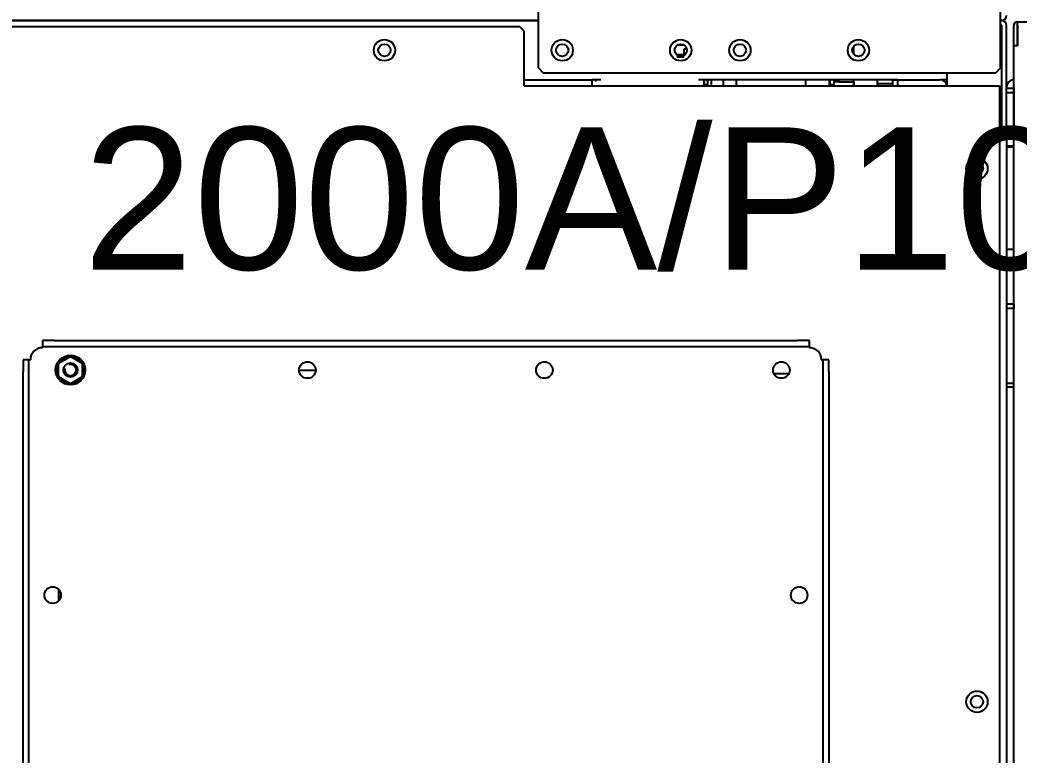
# Model space of a CAD drawing. Header units: millimetres. Extents: x -18178 to 96133, y -22425 to 61598.
# Drawn here: x 42025.2 to 42446.8, y 3169.8 to 3480.1 of the extents above; entities that cross this region are included whole.
import ezdxf
from ezdxf.enums import TextEntityAlignment as Align

# ---------------------------------------------------------------- set-up
doc = ezdxf.new("R2010")
doc.units = ezdxf.units.MM
for name, color, linetype in [('00B60DEFP06', 7, 'Continuous'), ('00B60DEFP08', 7, 'Continuous'), ('00B60RPFP06', 7, 'Continuous'), ('00B60RPFP08', 7, 'Continuous'), ('00B60RSFP06', 7, 'Continuous'), ('00B60RSFP08', 7, 'Continuous'), ('00B60TEFP0620', 7, 'Continuous'), ('10B60615P1', 7, 'Continuous'), ('10B60615P8', 7, 'Continuous'), ('10H46685PS612', 7, 'Continuous'), ('10H46831P20_L540', 7, 'Continuous'), ('10H46875P11', 7, 'Continuous'), ('10H46875P20', 7, 'Continuous'), ('15B10913G2', 7, 'Continuous'), ('26004181', 7, 'Continuous'), ('CH0002FE', 7, 'Continuous'), ('CH0650FE', 7, 'Continuous'), ('CH0700FE', 7, 'Continuous'), ('CH0800FE', 7, 'Continuous'), ('EAE-BB-A-OUT-002-KXA 2000A', 131, 'Continuous'), ('EAE-LVP-PANEL', 40, 'Continuous'), ('EAE-UPS PANEL-VERTV.', 7, 'Continuous'), ('KAPTON_1200_B', 7, 'Continuous'), ('KXA_200X6_P10_(5', 7, 'Continuous'), ('MA1129FE', 7, 'Continuous'), ('MA1130FE', 7, 'Continuous'), ('MA1146FE', 7, 'Continuous'), ('MA1369FE', 7, 'Continuous'), ('MA1370FE', 7, 'Continuous'), ('MA1386FE', 7, 'Continuous'), ('MA1387FE', 7, 'Continuous'), ('NEW_RG0989FE', 7, 'Continuous'), ('NEW_TOP_PLATE_AL', 7, 'Continuous'), ('RG0031GA', 7, 'Continuous'), ('RG0140LX', 7, 'Continuous'), ('RG0335CU', 7, 'Continuous'), ('RG0339CU', 7, 'Continuous'), ('RG0340CU', 7, 'Continuous'), ('RG0376CU', 7, 'Continuous'), ('RG0377CU', 7, 'Continuous'), ('RG0385CU', 7, 'Continuous'), ('RG0412CU', 7, 'Continuous'), ('RG0981FE', 7, 'Continuous'), ('RG0982FE', 7, 'Continuous'), ('RG0989FE', 7, 'Continuous'), ('RG1036FE', 7, 'Continuous'), ('RG1037FE', 7, 'Continuous'), ('RG1044FE', 7, 'Continuous'), ('RG1072FE', 7, 'Continuous'), ('SALDATURA_5X5_SP', 7, 'Continuous')]:
    doc.layers.add(name, color=color, linetype=linetype)
doc.styles.get("Standard").update_dxf_attribs({"font": 'arial.ttf'})

# ---------------------------------------------------------------- blocks, each defined once
blk = doc.blocks.new('A$Ccc32f15b')
at = {"layer": '00B60DEFP06', "color": 7, "linetype": 'Continuous'}
for p, q in [((101.906324865405, 24.32500000001664), (102.0506624327024, 24.57500000001664)), ((102.0506624327024, 24.57500000001664), (102.3393375672972, 24.57500000001664)), ((102.3393375672972, 24.57500000001664), (102.4836751345946, 24.32500000001664)), ((102.0506624327024, 24.07500000001664), (101.906324865405, 24.32500000001664)), ((102.4836751345946, 24.32500000001664), (102.3393375672972, 24.07500000001664)), ((102.3393375672972, 24.07500000001664), (102.0506624327024, 24.07500000001664))]:
    blk.add_line(p, q, dxfattribs=at)
at = {"layer": '00B60DEFP08', "color": 7, "linetype": 'Continuous'}
for p, q in [((95.36957241746435, 40.85500000001508), (95.36957241746435, 40.84411950231825)), ((96.12012776741088, 40.85500000001508), (96.12012776741088, 40.53479424327749)), ((96.12015107211042, 40.8550000000151), (96.12015107211042, 40.53500000001662)), ((96.06999999999985, 40.53479424327749), (96.12012776741088, 40.5347942432775)), ((96.12012776741088, 40.53500000001662), (96.12015107211042, 40.53500000001662)), ((95.4198500924376, 37.27002331519125), (95.4198500924376, 37.32754404005618)), ((95.5545296093845, 37.27002331519125), (95.41985009243766, 37.27002331519125))]:
    blk.add_line(p, q, dxfattribs=at)
at = {"layer": '00B60RPFP06', "color": 7, "linetype": 'Continuous'}
blk.add_circle((102.1949999999998, 24.32500000001664), 0.3125000000000001, dxfattribs=at)
at = {"layer": '00B60RPFP08', "color": 7, "linetype": 'Continuous'}
for p, q in [((96.16985009243766, 40.43479424327749), (96.06999999999985, 40.43479424327749)), ((96.16987339713714, 40.43500000001661), (96.1048500924376, 40.43500000001661)), ((96.16985009243766, 40.3547942432775), (96.16985009243766, 40.43479424327749)), ((96.16987339713714, 40.35500000001662), (96.16987339713714, 40.43500000001661)), ((96.16985009243766, 37.69502331519125), (96.16985009243766, 37.77502331519125)), ((96.16987339713714, 37.69502331519126), (96.16987339713714, 37.77502331519126)), ((96.06999999999985, 37.69502331519125), (96.16985009243766, 37.69502331519125)), ((96.16987339713714, 37.69502331519119), (96.19499999999974, 37.69502331519119))]:
    blk.add_line(p, q, dxfattribs=at)
at = {"layer": '00B60RSFP06', "color": 7, "linetype": 'Continuous'}
for p, q in [((102.4418172400783, 24.46750000001664), (102.4115063509459, 24.45000000001664)), ((102.4190063509459, 24.43700961895989), (102.4489751508771, 24.45431211366746))]:
    blk.add_line(p, q, dxfattribs=at)
for start, end in [(121.3055864732095, 178.6944135267925), (61.30558647320532, 118.6944135267913), (29.99999999999937, 58.69441352678685), (1.305586473207487, 26.9830386901871), (181.3055864732046, 238.6944135267905), (301.3055864732132, 358.6944135267954), (241.3055864732087, 298.6944135267947)]:
    blk.add_arc((102.1949999999998, 24.32500000001664), 0.2849999999999973, start, end, dxfattribs=at)
at = {"layer": '00B60RSFP08', "color": 7, "linetype": 'Continuous'}
for p, q in [((96.0699999999998, 40.5347942432775), (96.10485009243754, 40.5347942432775)), ((96.1048500924376, 40.43479424327749), (96.1048500924376, 40.53479424327749)), ((96.10487339713714, 40.43500000001661), (96.10487339713714, 40.5347942432775)), ((96.1048500924376, 37.67500000001661), (96.1048500924376, 37.69502331519124)), ((96.10487339713714, 37.67500000001661), (96.10487339713714, 37.69502331519125)), ((96.16175076068893, 37.69502331519119), (96.16175076068893, 37.67500000001661)), ((96.17489745962146, 37.67500000001661), (96.17489745962146, 37.69502331519118))]:
    blk.add_line(p, q, dxfattribs=at)
at = {"layer": '00B60TEFP0620', "color": 7, "linetype": 'Continuous'}
blk.add_circle((102.1949999999999, 24.32500000001664), 0.15, dxfattribs=at)
blk.add_arc((102.1949999999999, 24.32500000001664), 0.119325, 254.999999999982, 194.9999999999925, dxfattribs=at)
at = {"layer": '10B60615P1', "color": 7, "linetype": 'Continuous'}
for p, q in [((95.5448500924376, 37.27002331519125), (95.5448500924376, 37.1167536244789)), ((95.58320009243764, 37.1167536244789), (95.58320009243764, 37.27002331519125))]:
    blk.add_line(p, q, dxfattribs=at)
at = {"layer": '10B60615P8', "color": 7, "linetype": 'Continuous'}
for p, q in [((96.15654745962146, 41.6750000000166), (96.15654745962146, 41.35500000001508)), ((96.19489745962144, 41.35500000001508), (96.19489745962144, 41.6750000000166)), ((96.15654745962146, 40.85075328128403), (96.15654745962146, 40.85002331519125)), ((96.19489745962144, 40.85002331519125), (96.19489745962144, 40.85075328128403))]:
    blk.add_line(p, q, dxfattribs=at)
at = {"layer": '10H46685PS612', "color": 7, "linetype": 'Continuous'}
for p, q in [((96.55499999999986, 43.97500000001662), (96.55499999999986, 43.92506363854957)), ((96.83499999999984, 43.92506363854957), (96.83499999999984, 43.97500000001661))]:
    blk.add_line(p, q, dxfattribs=at)
at = {"layer": '10H46831P20_L540', "color": 7, "linetype": 'Continuous'}
blk.add_line((106.970000000007, 24.12320508077251), (106.970000000007, 24.07500000001662), dxfattribs=at)
at = {"layer": '10H46875P11', "color": 7, "linetype": 'Continuous'}
blk.add_line((96.1949999999998, 38.10002331519127), (96.06999999999985, 38.10002331519127), dxfattribs=at)
at = {"layer": '10H46875P20', "color": 7, "linetype": 'Continuous'}
blk.add_line((96.12015107211042, 40.85002331519127), (96.1949999999998, 40.85002331519127), dxfattribs=at)
at = {"layer": '15B10913G2', "color": 7, "linetype": 'Continuous'}
blk.add_line((96.19499999999974, 38.37468484418424), (96.0699999999998, 38.37468484418424), dxfattribs=at)
at = {"layer": '26004181', "color": 7, "linetype": 'Continuous'}
blk.add_line((102.2699999999892, 39.1668861170032), (102.2699999999892, 39.48311388303009), dxfattribs=at)
at = {"layer": 'CH0002FE', "color": 7, "linetype": 'Continuous'}
for p, q in [((96.06999999999985, 41.7750000000166), (96.06999999999985, 42.6700000000166)), ((96.06999999999985, 41.7750000000166), (96.1949999999998, 41.7750000000166)), ((96.06999999999985, 41.67500000001662), (96.06999999999985, 41.77500000001662)), ((96.1949999999998, 41.67500000001662), (96.06999999999985, 41.67500000001662))]:
    blk.add_line(p, q, dxfattribs=at)
blk.add_arc((96.22499999999982, 42.67000000001661), 0.1549999999999996, 101.1599368721967, 180, dxfattribs=at)
at = {"layer": 'CH0650FE', "color": 7, "linetype": 'Continuous'}
for p, q in [((97.3199999999998, 44.07500000001662), (129.8199999999998, 44.07500000001663)), ((97.3199999999998, 43.97000000001661), (97.3199999999998, 44.07500000001662)), ((97.3199999999998, 43.97000000001661), (97.3199999999998, 43.92506363854957))]:
    blk.add_line(p, q, dxfattribs=at)
for centre in [(97.9449999999998, 43.45000000001662), (109.1949999999999, 43.45000000001662)]:
    blk.add_circle(centre, 0.13, dxfattribs=at)
at = {"layer": 'CH0700FE', "color": 7, "linetype": 'Continuous'}
for p, q in [((96.0699999999998, 35.22000000001663), (96.0699999999998, 35.32500000001663)), ((96.0699999999998, 35.32500000001662), (96.1949999999998, 35.32500000001662)), ((96.0699999999998, 33.90000000001665), (96.0699999999998, 35.22000000001663)), ((106.8225255128606, 24.07500000001662), (107.067474487139, 24.07500000001662))]:
    blk.add_line(p, q, dxfattribs=at)
at = {"layer": 'CH0800FE', "color": 7, "linetype": 'Continuous'}
for p, q in [((95.96499999999983, 42.82500000001662), (95.91999999999982, 42.82500000001662)), ((96.06999999999985, 42.82500000001662), (95.96499999999983, 42.82500000001662)), ((96.06999999999985, 42.82500000001662), (96.06999999999985, 42.67000000001661)), ((96.06999999999985, 41.77500000001662), (96.06999999999985, 37.57500000001662)), ((96.06999999999985, 35.51500000001664), (96.06999999999985, 35.32500000001662)), ((94.81999999999985, 2.825000000016615), (94.81999999999985, 34.20000000001912))]:
    blk.add_line(p, q, dxfattribs=at)
for centre in [(95.44499999999985, 40.95000000001662), (95.44499999999985, 38.45000000001662), (95.44499999999985, 37.20000000001662), (95.44499999999985, 34.70000000001663), (95.44499999999985, 30.95000000001663)]:
    blk.add_circle(centre, 0.13, dxfattribs=at)
at = {"layer": 'KAPTON_1200_B', "color": 7, "linetype": 'Continuous'}
blk.add_line((95.33249999999978, 37.13485592891271), (95.33249999999978, 37.26514407112055), dxfattribs=at)
at = {"layer": 'KXA_200X6_P10_(5', "color": 7, "linetype": 'Continuous'}
for p, q in [((102.2278427124745, 40.32500000001666), (101.9778427124745, 40.32500000001666)), ((101.9778427124745, 40.32500000001666), (101.9778427124745, 40.20000000001666)), ((102.2278427124745, 40.32500000001666), (126.6621572875252, 40.32500000001666)), ((101.9778427124745, 40.17000000001666), (101.9749999999998, 40.17000000001666)), ((101.9778427124745, 40.20000000001666), (102.2278427124745, 40.20000000001666)), ((101.9778427124744, 40.17000000001666), (101.9778427124744, 40.20000000001666)), ((102.2278427124745, 40.20000000001666), (126.6621572875252, 40.20000000001664)), ((101.5699999999999, 39.91715728754205), (101.5699999999999, 39.66715728754205)), ((101.6949999999999, 39.91715728754205), (101.5699999999999, 39.91715728754205)), ((101.6949999999999, 39.66715728754205), (101.6949999999999, 39.91715728754205)), ((101.6949999999999, 39.91715728754205), (101.7249999999999, 39.91715728754205)), ((101.7249999999998, 39.92000000001666), (101.7249999999998, 39.91715728754205)), ((101.5699999999999, 23.9828427124913), (101.5699999999999, 39.66715728754205)), ((101.6949999999999, 23.9828427124913), (101.6949999999999, 39.66715728754205)), ((101.5699999999999, 23.9828427124913), (101.5699999999999, 23.7328427124913)), ((101.6949999999999, 23.7328427124913), (101.6949999999999, 23.9828427124913)), ((101.5699999999999, 23.7328427124913), (101.6949999999999, 23.7328427124913)), ((101.7249999999999, 23.73284271249126), (101.6949999999999, 23.73284271249126)), ((101.7249999999999, 23.7328427124913), (101.7249999999999, 23.73000000001666)), ((101.9749999999998, 23.48000000001666), (101.9778427124745, 23.48000000001666)), ((101.9778427124745, 23.45000000001666), (101.9778427124745, 23.48000000001666)), ((102.2278427124745, 23.45000000001666), (101.9778427124745, 23.45000000001666)), ((101.9778427124745, 23.45000000001666), (101.9778427124745, 23.32500000001666)), ((126.6621572875252, 23.45000000001666), (102.2278427124745, 23.45000000001666)), ((101.9778427124745, 23.32500000001666), (102.2278427124745, 23.32500000001666)), ((126.6621572875252, 23.32500000001666), (102.2278427124745, 23.32500000001666))]:
    blk.add_line(p, q, dxfattribs=at)
for centre, radius in [((106.9449999999998, 39.70000000001666), 0.1750000000000005), ((102.1949999999999, 39.32500000001666), 0.1749999999999995), ((102.1949999999999, 34.32500000001666), 0.1749999999999995), ((102.1949999999999, 29.32500000001664), 0.1749999999999995), ((106.9449999999999, 23.95000000001666), 0.1750000000000005)]:
    blk.add_circle(centre, radius, dxfattribs=at)
for centre, start, end in [((101.9749999999998, 39.92000000001666), 90, 180), ((101.9749999999998, 23.73000000001666), 180, 270)]:
    blk.add_arc(centre, 0.2500000000000002, start, end, dxfattribs=at)
at = {"layer": 'MA1129FE', "color": 7, "linetype": 'Continuous'}
for p, q in [((94.84499999999869, 44.30500000003551), (94.84499999999869, 44.30750000002431)), ((94.92066987299191, 44.30500000001747), (95.34976882058683, 44.30500000001747)), ((95.34499999999858, 44.22500000001692), (94.92499999999458, 44.22500000003541)), ((95.34499999999858, 44.22500000001692), (95.34499999999858, 44.22750000002375)), ((95.3559210452402, 44.22750000002327), (95.3559210452402, 44.22500000002425)), ((96.07008066615154, 44.22500000001763), (95.35592104524025, 44.2250000000175)), ((97.49499999999986, 44.2250000000179), (97.21991933384831, 44.22500000001784)), ((99.92008066615145, 44.22500000001835), (99.64499999999984, 44.2250000000183)), ((102.4749999999999, 44.22500000001882), (100.8949999999999, 44.22500000001854)), ((126.2449999999999, 44.22500000002324), (102.5499999999999, 44.22500000001884))]:
    blk.add_line(p, q, dxfattribs=at)
blk.add_arc((94.92499999999839, 44.30500000003542), 0.08000000000000229, 179.9999999999389, 269.9999999973131, dxfattribs=at)
at = {"layer": 'MA1130FE', "color": 7, "linetype": 'Continuous'}
for p, q in [((94.84499999999937, 44.30750000002621), (94.84499999999937, 44.92250000002619)), ((95.34976882058677, 44.30750000002618), (94.84499999999932, 44.30750000002622)), ((95.34499999999869, 44.30250000002377), (94.92499999999782, 44.30250000003997)), ((95.34499999999863, 44.22750000002377), (95.34499999999875, 44.30250000002377)), ((95.34976882058677, 44.30750000002618), (95.34976882058677, 44.22750000057022)), ((95.34499999999863, 44.22750000002377), (94.92499999999771, 44.22750000003998)), ((131.7901021539203, 44.22750000002333), (95.34976882058677, 44.22750000002333))]:
    blk.add_line(p, q, dxfattribs=at)
for radius, start, end in [(0.07999999999912522, 180.0000000042543, 269.9999999999185), (0.00499999999999945, 180, 270)]:
    blk.add_arc((94.92499999999782, 44.30750000003998), radius, start, end, dxfattribs=at)
at = {"layer": 'MA1146FE', "color": 7, "linetype": 'Continuous'}
for p, q in [((96.2449999999998, 44.22500000001664), (96.34499999999983, 44.22500000001664)), ((96.2449999999998, 44.07500000001663), (96.2449999999998, 44.22500000001664)), ((96.34499999999989, 44.22500000001664), (97.06499999999986, 44.22500000001664)), ((96.34499999999989, 44.22500000001664), (96.34499999999989, 44.07500000001663)), ((100.7949999999998, 44.22500000001664), (100.0749999999998, 44.22500000001664)), ((100.7949999999998, 44.22500000001664), (100.8949999999998, 44.22500000001664)), ((100.7949999999998, 44.07500000001663), (100.7949999999998, 44.22500000001664)), ((100.8949999999998, 44.22500000001664), (100.8949999999998, 44.07500000001663))]:
    blk.add_line(p, q, dxfattribs=at)
for centre, radius, start, end in [((97.06499999999986, 44.23000000001662), 0.1549999999999996, 270, 0), ((97.06499999999986, 44.23000000001662), 0.00499999999999945, 270, 330.0000001497892), ((100.0749999999998, 44.23000000001662), 0.154999999999994, 180, 270), ((100.0749999999998, 44.23000000001662), 0.00499999999999945, 209.9999998502108, 270)]:
    blk.add_arc(centre, radius, start, end, dxfattribs=at)
at = {"layer": 'MA1369FE', "color": 7, "linetype": 'Continuous'}
for p, q in [((94.91999999999987, 44.0750000000166), (94.91987484335803, 44.07487484337474)), ((97.21499999999989, 44.0750000000166), (97.31999999999985, 44.0750000000166)), ((94.82012515664175, 43.97512515665845), (94.81999999999985, 43.97500000001661)), ((96.1949999999998, 42.8250000000166), (96.06999999999985, 42.8250000000166))]:
    blk.add_line(p, q, dxfattribs=at)
at = {"layer": 'MA1370FE', "color": 7, "linetype": 'Continuous'}
for p, q in [((97.21499999999983, 44.07500000001662), (94.92499999999981, 44.07500000001662)), ((94.8199999999998, 43.95000000001916), (94.8199999999998, 43.97000000001664)), ((94.91999999999987, 43.95000000001916), (94.91999999999987, 43.97000000001664)), ((97.21499999999983, 43.97500000001662), (94.92499999999981, 43.97500000001662)), ((97.21999999999983, 43.97000000001663), (97.21999999999983, 43.92506363854959)), ((97.31999999999985, 43.97000000001663), (97.31999999999985, 43.92506363854957))]:
    blk.add_line(p, q, dxfattribs=at)
for centre, radius, start, end in [((94.92499999999981, 43.97000000001663), 0.1049999999999995, 90, 180), ((97.21499999999983, 43.97000000001663), 0.1050000000000051, 0, 90), ((94.92499999999981, 43.97000000001663), 0.00499999999999945, 90, 180), ((97.21499999999983, 43.97000000001663), 0.00499999999999945, 0, 90)]:
    blk.add_arc(centre, radius, start, end, dxfattribs=at)
at = {"layer": 'MA1386FE', "color": 7, "linetype": 'Continuous'}
for p, q in [((97.3199999999998, 44.22500000001786), (97.3199999999998, 44.0750000000166)), ((97.46999999999983, 44.22500000001787), (97.46999999999983, 44.0750000000166))]:
    blk.add_line(p, q, dxfattribs=at)
at = {"layer": 'MA1387FE', "color": 7, "linetype": 'Continuous'}
for p, q in [((96.24499999999986, 44.22500000001661), (96.22499999999988, 44.22500000001661)), ((97.09499999999989, 44.0750000000166), (97.09499999999989, 44.07793093675917)), ((97.19499999999991, 44.14559028493601), (97.19499999999991, 44.0750000000166))]:
    blk.add_line(p, q, dxfattribs=at)
for radius, start in [(0.1549999999999996, 180), (0.00499999999999945, 209.9999998500692)]:
    blk.add_arc((96.22499999999994, 44.2300000000166), radius, start, 270, dxfattribs=at)
at = {"layer": 'NEW_RG0989FE', "color": 7, "linetype": 'Continuous'}
for p, q in [((102.4749999999998, 44.07500000001662), (102.4749999999998, 44.22750000002333)), ((102.5499999999998, 44.07500000001662), (102.5499999999998, 44.22750000002333)), ((96.06999999999985, 35.40000000001662), (96.10875516537729, 35.40000000001662))]:
    blk.add_line(p, q, dxfattribs=at)
at = {"layer": 'NEW_TOP_PLATE_AL', "color": 7, "linetype": 'Continuous'}
for p, q in [((96.19499999999985, 43.92506363854959), (130.865, 43.92506363854946)), ((96.1949999999998, 33.90000000001665), (96.19499999999985, 43.92506363854959)), ((95.04499999999987, 33.90000000001666), (94.94499999999985, 33.80000000001667)), ((94.94499999999985, 10.75000000001666), (94.94499999999991, 33.80000000001667)), ((96.1949999999998, 33.90000000001665), (95.04499999999993, 33.90000000001666))]:
    blk.add_line(p, q, dxfattribs=at)
for centre in [(97.94499999999996, 43.45006363854958), (109.195, 43.45006363854954), (95.44499999999991, 30.95000000001666)]:
    blk.add_circle(centre, 0.2250000000000001, dxfattribs=at)
at = {"layer": 'RG0031GA', "color": 7, "linetype": 'Continuous'}
for p, q in [((96.07652525467253, 42.71450000001654), (96.06999999999985, 42.71450000001654)), ((96.07236972777312, 42.69700000001654), (96.06999999999985, 42.69700000001654))]:
    blk.add_line(p, q, dxfattribs=at)
at = {"layer": 'RG0140LX', "color": 7, "linetype": 'Continuous'}
blk.add_line((102.1999999999998, 29.15007144317129), (102.1999999999998, 29.499928556862), dxfattribs=at)
at = {"layer": 'RG0335CU', "color": 7, "linetype": 'Continuous'}
for p, q in [((96.1949999999998, 40.34000000001781), (96.06999999999985, 40.34000000001781)), ((96.1949999999998, 39.84000000001781), (96.06999999999985, 39.84000000001781))]:
    blk.add_line(p, q, dxfattribs=at)
at = {"layer": 'RG0339CU', "color": 7, "linetype": 'Continuous'}
blk.add_line((96.1949999999998, 40.35479424327727), (96.06999999999985, 40.35479424327727), dxfattribs=at)
at = {"layer": 'RG0340CU', "color": 7, "linetype": 'Continuous'}
for p, q in [((96.19499999999985, 41.35500000001508), (96.06999999999991, 41.35500000001508)), ((95.53374119674473, 40.85500000001508), (95.35625880325503, 40.85500000001508)), ((96.19499999999985, 40.85500000001508), (96.06999999999991, 40.85500000001508))]:
    blk.add_line(p, q, dxfattribs=at)
at = {"layer": 'RG0376CU', "color": 7, "linetype": 'Continuous'}
for p, q in [((95.36957241746435, 40.85010538367635), (95.36180705783383, 40.85010538367635)), ((96.19499999999974, 40.85010538367635), (96.19489745962144, 40.85010538367635))]:
    blk.add_line(p, q, dxfattribs=at)
at = {"layer": 'RG0377CU', "color": 7, "linetype": 'Continuous'}
for p, q in [((95.36957241746435, 40.85075328128404), (95.36103519296248, 40.85075328128404)), ((96.1949999999998, 40.85075328128403), (96.12015107211042, 40.85075328128403))]:
    blk.add_line(p, q, dxfattribs=at)
at = {"layer": 'RG0385CU', "color": 7, "linetype": 'Continuous'}
blk.add_line((96.1949999999998, 41.45002331519129), (96.19489745962144, 41.45002331519129), dxfattribs=at)
at = {"layer": 'RG0412CU', "color": 7, "linetype": 'Continuous'}
blk.add_line((96.1949999999998, 40.35500000001662), (96.16985009243766, 40.35500000001662), dxfattribs=at)
at = {"layer": 'RG0981FE', "color": 7, "linetype": 'Continuous'}
blk.add_line((94.8199999999998, 34.20000000001912), (94.8199999999998, 2.825000000016622), dxfattribs=at)
at = {"layer": 'RG0982FE', "color": 7, "linetype": 'Continuous'}
blk.add_line((94.8199999999998, 43.97000000001663), (94.8199999999998, 43.95000000001916), dxfattribs=at)
blk.add_arc((94.71499999999978, 43.97000000001663), 0.1050000000000051, 0, 90, dxfattribs=at)
at = {"layer": 'RG0989FE', "color": 7, "linetype": 'Continuous'}
for p, q in [((102.4749999999998, 44.07500000001662), (102.4749999999998, 44.22750000002412)), ((102.5499999999998, 44.07500000001662), (102.5499999999998, 44.22750000002411)), ((96.06999999999985, 35.40000000001662), (96.10875516535415, 35.40000000001662))]:
    blk.add_line(p, q, dxfattribs=at)
at = {"layer": 'RG1036FE', "color": 7, "linetype": 'Continuous'}
for p, q in [((96.1949999999998, 37.85002331519122), (96.06999999999991, 37.85002331519122)), ((96.1949999999998, 37.77502331519123), (96.06999999999985, 37.77502331519123))]:
    blk.add_line(p, q, dxfattribs=at)
at = {"layer": 'RG1037FE', "color": 7, "linetype": 'Continuous'}
for p, q in [((95.8199999999998, 43.95000000001914), (92.5699999999998, 43.95000000001914)), ((95.91999999999982, 43.85000000001915), (95.8199999999998, 43.95000000001914)), ((95.91999999999982, 34.30000000001915), (95.91999999999982, 43.85000000001915)), ((95.8199999999998, 34.20000000001913), (92.56999999999985, 34.20000000001913)), ((95.8199999999998, 34.20000000001913), (95.91999999999982, 34.30000000001915))]:
    blk.add_line(p, q, dxfattribs=at)
for centre in [(95.4449999999998, 40.95000000001914), (95.4449999999998, 38.45000000001916), (95.4449999999998, 37.20000000001916), (95.4449999999998, 34.70000000001916)]:
    blk.add_circle(centre, 0.2250000000000001, dxfattribs=at)
at = {"layer": 'RG1044FE', "color": 7, "linetype": 'Continuous'}
for p, q in [((97.49499999999986, 44.22750000002425), (97.49499999999986, 44.07500000001662)), ((99.64499999999984, 44.07500000001662), (99.64499999999984, 44.22750000002419))]:
    blk.add_line(p, q, dxfattribs=at)
at = {"layer": 'RG1072FE', "color": 7, "linetype": 'Continuous'}
blk.add_line((94.8199999999998, 43.97500000001672), (94.81987484335795, 43.97512515665858), dxfattribs=at)
at = {"layer": 'SALDATURA_5X5_SP', "color": 7, "linetype": 'Continuous'}
for p, q in [((95.34499999999869, 44.30250000001772), (95.34976882058672, 44.30250000001772)), ((95.34499999999863, 44.22750000001771), (95.34976882058677, 44.22750000001771))]:
    blk.add_line(p, q, dxfattribs=at)
blk = doc.blocks.new('ups-panel')
at = {"layer": 'EAE-UPS PANEL-VERTV.', "xscale": 20, "yscale": 20, "zscale": 20}
blk.add_blockref('A$Ccc32f15b', (5.099999998885323, -450.0250000056923, 1985.5), dxfattribs=at)

msp = doc.modelspace()

# ---------------------------------------------------------------- block references
at = {"layer": 'EAE-BB-A-OUT-002-KXA 2000A', "rotation": 270}
msp.add_blockref('ups-panel', (42010.06460068087, 5381.308835852265), dxfattribs=at)

# ---------------------------------------------------------------- texts
at = {"layer": 'EAE-LVP-PANEL', "color": 7}
msp.add_text('2000A/P10', height=60, dxfattribs=at).set_placement((42259.20775158109, 3405.902128762413, 1988.6), align=Align.MIDDLE)

doc.saveas('drawing.dxf')
